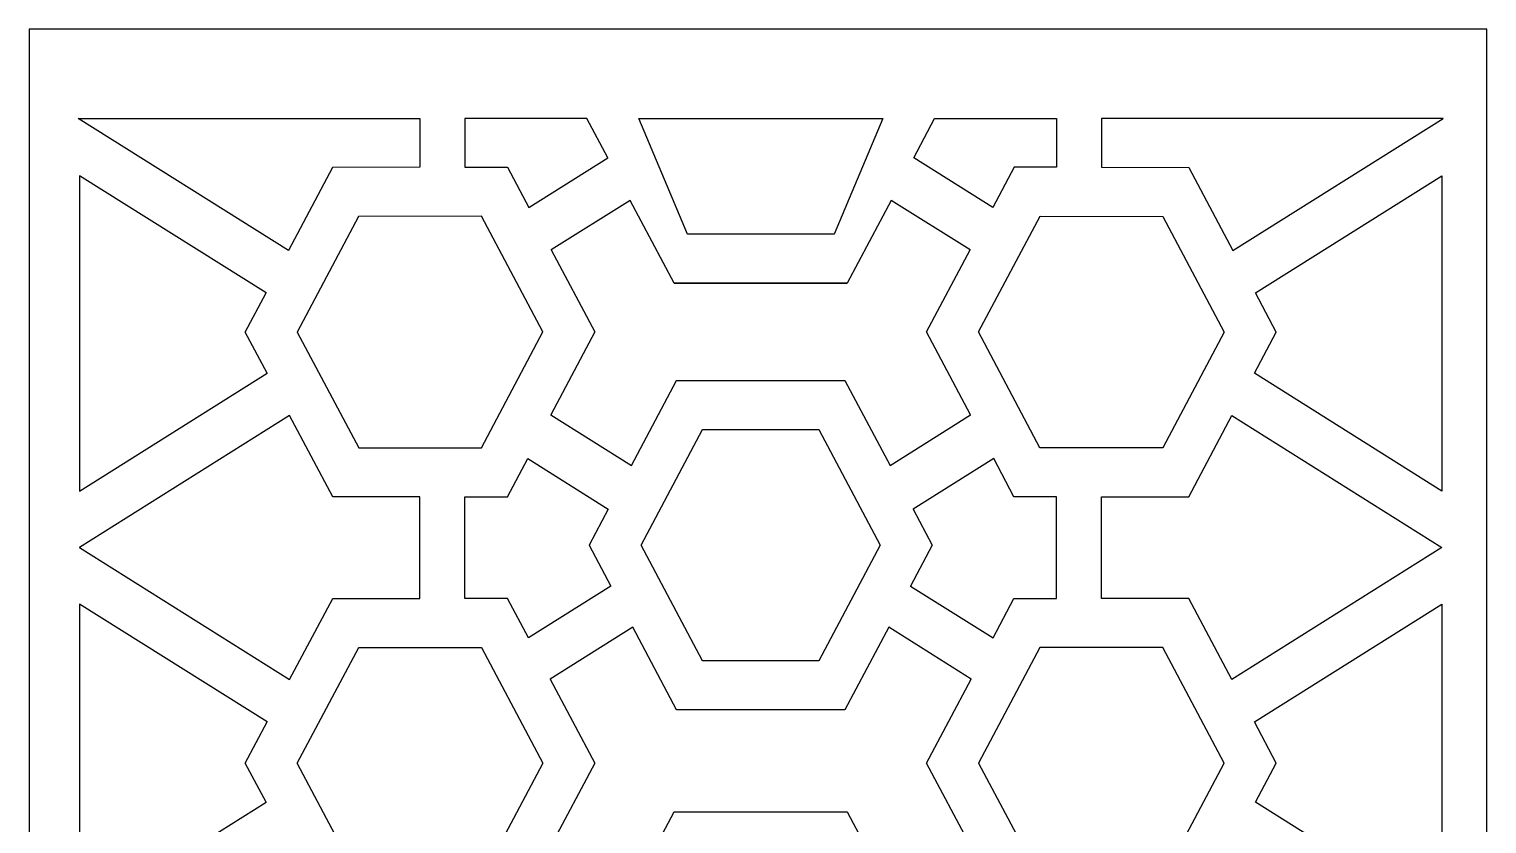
# Model space of a CAD drawing. Header units: centimetres. Extents: x -9.9 to 9.8, y -13.3 to 6.8.
# Drawn here: x -9.87 to -0.66, y 1.74 to 6.76 of the extents above; entities that cross this region are included whole.
import ezdxf

# ---------------------------------------------------------------- set-up
doc = ezdxf.new("R2010")
doc.units = ezdxf.units.CM
doc.header["$MEASUREMENT"] = 0

msp = doc.modelspace()

# ---------------------------------------------------------------- linework, layer by layer
at = {"color": 177}
for points, knots in [([(-9.86995, 6.76103), (-9.86995, 6.76103), (-0.65695, 6.76104), (-0.65695, 6.76104), (-0.65695, 6.76104), (-0.65695, 6.76104), (-0.65695, -13.31532), (-0.65695, -13.31532), (-0.65695, -13.31532), (-0.65695, -13.31532), (-9.86995, -13.31532), (-9.86995, -13.31532), (-9.86995, -13.31532), (-9.86995, -13.31532), (-9.86995, 6.76104), (-9.86995, 6.76104), (-9.86995, 6.76104), (-9.86995, 6.76104), (-9.86995, 6.76103), (-9.86995, 6.76103)], [0, 0, 0, 0, 0.1666667, 0.1666667, 0.1666667, 0.1666667, 0.3333333, 0.3333333, 0.3333333, 0.3333333, 0.5, 0.5, 0.5, 0.5, 0.6666667, 0.6666667, 0.6666667, 0.6666667, 1, 1, 1, 1]), ([(-9.55913, 6.19738), (-9.55913, 6.19738), (-8.23046, 5.36326), (-8.23046, 5.36326), (-8.23046, 5.36326), (-8.23046, 5.36326), (-7.9523, 5.8881), (-7.9523, 5.8881), (-7.9523, 5.8881), (-7.9523, 5.8881), (-7.4011, 5.88847), (-7.4011, 5.88847), (-7.4011, 5.88847), (-7.4011, 5.88847), (-7.4011, 6.19738), (-7.4011, 6.19738), (-7.4011, 6.19738), (-7.4011, 6.19738), (-9.55913, 6.19738), (-9.55913, 6.19738)], [0, 0, 0, 0, 0.1666667, 0.1666667, 0.1666667, 0.1666667, 0.3333333, 0.3333333, 0.3333333, 0.3333333, 0.5, 0.5, 0.5, 0.5, 0.6666667, 0.6666667, 0.6666667, 0.6666667, 1, 1, 1, 1]), ([(-7.11648, 6.19738), (-7.11648, 6.19738), (-6.34511, 6.19738), (-6.34511, 6.19738), (-6.34511, 6.19738), (-6.34511, 6.19738), (-6.21333, 5.94758), (-6.21333, 5.94758), (-6.21333, 5.94758), (-6.21333, 5.94758), (-6.71233, 5.63433), (-6.71233, 5.63433), (-6.71233, 5.63433), (-6.71233, 5.63433), (-6.84756, 5.88873), (-6.84756, 5.88873), (-6.84756, 5.88873), (-6.84756, 5.88873), (-7.11648, 5.88857), (-7.11648, 5.88857), (-7.11648, 5.88857), (-7.11648, 5.88857), (-7.11648, 6.19738), (-7.11648, 6.19738)], [0, 0, 0, 0, 0.1428571, 0.1428571, 0.1428571, 0.1428571, 0.2857143, 0.2857143, 0.2857143, 0.2857143, 0.4285714, 0.4285714, 0.4285714, 0.4285714, 0.5714286, 0.5714286, 0.5714286, 0.5714286, 0.7142857, 0.7142857, 0.7142857, 0.7142857, 1, 1, 1, 1]), ([(-5.70991, 5.46593), (-5.70991, 5.46593), (-5.24612, 5.46613), (-5.24612, 5.46613), (-5.24612, 5.46613), (-5.24612, 5.46613), (-4.78255, 5.46593), (-4.78255, 5.46593), (-4.78255, 5.46593), (-4.78255, 5.46593), (-4.47504, 6.19738), (-4.47504, 6.19738), (-4.47504, 6.19738), (-4.47504, 6.19738), (-5.24621, 6.19738), (-5.24621, 6.19738), (-5.24621, 6.19738), (-5.24621, 6.19738), (-6.01754, 6.19738), (-6.01754, 6.19738), (-6.01754, 6.19738), (-6.01754, 6.19738), (-5.70991, 5.46593), (-5.70991, 5.46593)], [0, 0, 0, 0, 0.1428571, 0.1428571, 0.1428571, 0.1428571, 0.2857143, 0.2857143, 0.2857143, 0.2857143, 0.4285714, 0.4285714, 0.4285714, 0.4285714, 0.5714286, 0.5714286, 0.5714286, 0.5714286, 0.7142857, 0.7142857, 0.7142857, 0.7142857, 1, 1, 1, 1]), ([(-3.37598, 6.19738), (-3.37598, 6.19738), (-4.14746, 6.19738), (-4.14746, 6.19738), (-4.14746, 6.19738), (-4.14746, 6.19738), (-4.27911, 5.94758), (-4.27911, 5.94758), (-4.27911, 5.94758), (-4.27911, 5.94758), (-3.78016, 5.63433), (-3.78016, 5.63433), (-3.78016, 5.63433), (-3.78016, 5.63433), (-3.64492, 5.88873), (-3.64492, 5.88873), (-3.64492, 5.88873), (-3.64492, 5.88873), (-3.37598, 5.88857), (-3.37598, 5.88857), (-3.37598, 5.88857), (-3.37598, 5.88857), (-3.37598, 6.19738), (-3.37598, 6.19738)], [0, 0, 0, 0, 0.1428571, 0.1428571, 0.1428571, 0.1428571, 0.2857143, 0.2857143, 0.2857143, 0.2857143, 0.4285714, 0.4285714, 0.4285714, 0.4285714, 0.5714286, 0.5714286, 0.5714286, 0.5714286, 0.7142857, 0.7142857, 0.7142857, 0.7142857, 1, 1, 1, 1]), ([(-0.93331, 6.19738), (-0.93331, 6.19738), (-2.26202, 5.36326), (-2.26202, 5.36326), (-2.26202, 5.36326), (-2.26202, 5.36326), (-2.54029, 5.8881), (-2.54029, 5.8881), (-2.54029, 5.8881), (-2.54029, 5.8881), (-3.09143, 5.88847), (-3.09143, 5.88847), (-3.09143, 5.88847), (-3.09143, 5.88847), (-3.09143, 6.19738), (-3.09143, 6.19738), (-3.09143, 6.19738), (-3.09143, 6.19738), (-0.93334, 6.19738), (-0.93334, 6.19738), (-0.93334, 6.19738), (-0.93334, 6.19738), (-0.93331, 6.19738), (-0.93331, 6.19738)], [0, 0, 0, 0, 0.1428571, 0.1428571, 0.1428571, 0.1428571, 0.2857143, 0.2857143, 0.2857143, 0.2857143, 0.4285714, 0.4285714, 0.4285714, 0.4285714, 0.5714286, 0.5714286, 0.5714286, 0.5714286, 0.7142857, 0.7142857, 0.7142857, 0.7142857, 1, 1, 1, 1]), ([(-9.55108, 3.8441), (-9.55108, 3.8441), (-9.55108, 5.83506), (-9.55108, 5.83506), (-9.55108, 5.83506), (-9.55108, 5.83506), (-8.37269, 5.09524), (-8.37269, 5.09524), (-8.37269, 5.09524), (-8.37269, 5.09524), (-8.50402, 4.84748), (-8.50402, 4.84748), (-8.50402, 4.84748), (-8.50402, 4.84748), (-8.36604, 4.58801), (-8.36604, 4.58801), (-8.36604, 4.58801), (-8.36604, 4.58801), (-9.55108, 3.8441), (-9.55108, 3.8441)], [0, 0, 0, 0, 0.1666667, 0.1666667, 0.1666667, 0.1666667, 0.3333333, 0.3333333, 0.3333333, 0.3333333, 0.5, 0.5, 0.5, 0.5, 0.6666667, 0.6666667, 0.6666667, 0.6666667, 1, 1, 1, 1]), ([(-0.94144, 3.8441), (-0.94144, 3.8441), (-0.94144, 5.83506), (-0.94144, 5.83506), (-0.94144, 5.83506), (-0.94144, 5.83506), (-2.11984, 5.09524), (-2.11984, 5.09524), (-2.11984, 5.09524), (-2.11984, 5.09524), (-1.98853, 4.84748), (-1.98853, 4.84748), (-1.98853, 4.84748), (-1.98853, 4.84748), (-2.12642, 4.58801), (-2.12642, 4.58801), (-2.12642, 4.58801), (-2.12642, 4.58801), (-0.94144, 3.8441), (-0.94144, 3.8441)], [0, 0, 0, 0, 0.1666667, 0.1666667, 0.1666667, 0.1666667, 0.3333333, 0.3333333, 0.3333333, 0.3333333, 0.5, 0.5, 0.5, 0.5, 0.6666667, 0.6666667, 0.6666667, 0.6666667, 1, 1, 1, 1]), ([(-5.24621, 4.54201), (-5.24621, 4.54201), (-5.77878, 4.54173), (-5.77878, 4.54173), (-5.77878, 4.54173), (-5.77878, 4.54173), (-6.06343, 4.00487), (-6.06343, 4.00487), (-6.06343, 4.00487), (-6.06343, 4.00487), (-6.57271, 4.32455), (-6.57271, 4.32455), (-6.57271, 4.32455), (-6.57271, 4.32455), (-6.29477, 4.84889), (-6.29477, 4.84889), (-6.29477, 4.84889), (-6.29477, 4.84889), (-6.56996, 5.36637), (-6.56996, 5.36637), (-6.56996, 5.36637), (-6.56996, 5.36637), (-6.07098, 5.67961), (-6.07098, 5.67961), (-6.07098, 5.67961), (-6.07098, 5.67961), (-5.79274, 5.15642), (-5.79274, 5.15642), (-5.79274, 5.15642), (-5.79274, 5.15642), (-5.24621, 5.15684), (-5.24621, 5.15684), (-5.24621, 5.15684), (-5.24621, 5.15684), (-4.69975, 5.15642), (-4.69975, 5.15642), (-4.69975, 5.15642), (-4.69975, 5.15642), (-4.42154, 5.67961), (-4.42154, 5.67961), (-4.42154, 5.67961), (-4.42154, 5.67961), (-3.9226, 5.36637), (-3.9226, 5.36637), (-3.9226, 5.36637), (-3.9226, 5.36637), (-4.19775, 4.84889), (-4.19775, 4.84889), (-4.19775, 4.84889), (-4.19775, 4.84889), (-3.91978, 4.32455), (-3.91978, 4.32455), (-3.91978, 4.32455), (-3.91978, 4.32455), (-4.42904, 4.00487), (-4.42904, 4.00487), (-4.42904, 4.00487), (-4.42904, 4.00487), (-4.71368, 4.54173), (-4.71368, 4.54173), (-4.71368, 4.54173), (-4.71368, 4.54173), (-5.24621, 4.54201), (-5.24621, 4.54201)], [0, 0, 0, 0, 0.0588235, 0.0588235, 0.0588235, 0.0588235, 0.1176471, 0.1176471, 0.1176471, 0.1176471, 0.1764706, 0.1764706, 0.1764706, 0.1764706, 0.2352941, 0.2352941, 0.2352941, 0.2352941, 0.2941176, 0.2941176, 0.2941176, 0.2941176, 0.3529412, 0.3529412, 0.3529412, 0.3529412, 0.4117647, 0.4117647, 0.4117647, 0.4117647, 0.4705882, 0.4705882, 0.4705882, 0.4705882, 0.5294118, 0.5294118, 0.5294118, 0.5294118, 0.5882353, 0.5882353, 0.5882353, 0.5882353, 0.6470588, 0.6470588, 0.6470588, 0.6470588, 0.7058824, 0.7058824, 0.7058824, 0.7058824, 0.7647059, 0.7647059, 0.7647059, 0.7647059, 0.8235294, 0.8235294, 0.8235294, 0.8235294, 0.8823529, 0.8823529, 0.8823529, 0.8823529, 1, 1, 1, 1]), ([(-7.01174, 5.57929), (-7.01174, 5.57929), (-6.62328, 4.84859), (-6.62328, 4.84859), (-6.62328, 4.84859), (-6.62328, 4.84859), (-7.01088, 4.11759), (-7.01088, 4.11759), (-7.01088, 4.11759), (-7.01088, 4.11759), (-7.78702, 4.1171), (-7.78702, 4.1171), (-7.78702, 4.1171), (-7.78702, 4.1171), (-8.17544, 4.84762), (-8.17544, 4.84762), (-8.17544, 4.84762), (-8.17544, 4.84762), (-7.78779, 5.57882), (-7.78779, 5.57882), (-7.78779, 5.57882), (-7.78779, 5.57882), (-7.01174, 5.57929), (-7.01174, 5.57929)], [0, 0, 0, 0, 0.1428571, 0.1428571, 0.1428571, 0.1428571, 0.2857143, 0.2857143, 0.2857143, 0.2857143, 0.4285714, 0.4285714, 0.4285714, 0.4285714, 0.5714286, 0.5714286, 0.5714286, 0.5714286, 0.7142857, 0.7142857, 0.7142857, 0.7142857, 1, 1, 1, 1]), ([(-3.48074, 5.57929), (-3.48074, 5.57929), (-3.86919, 4.84859), (-3.86919, 4.84859), (-3.86919, 4.84859), (-3.86919, 4.84859), (-3.48158, 4.11759), (-3.48158, 4.11759), (-3.48158, 4.11759), (-3.48158, 4.11759), (-2.70551, 4.1171), (-2.70551, 4.1171), (-2.70551, 4.1171), (-2.70551, 4.1171), (-2.31705, 4.84762), (-2.31705, 4.84762), (-2.31705, 4.84762), (-2.31705, 4.84762), (-2.70466, 5.57882), (-2.70466, 5.57882), (-2.70466, 5.57882), (-2.70466, 5.57882), (-3.48074, 5.57929), (-3.48074, 5.57929)], [0, 0, 0, 0, 0.1428571, 0.1428571, 0.1428571, 0.1428571, 0.2857143, 0.2857143, 0.2857143, 0.2857143, 0.4285714, 0.4285714, 0.4285714, 0.4285714, 0.5714286, 0.5714286, 0.5714286, 0.5714286, 0.7142857, 0.7142857, 0.7142857, 0.7142857, 1, 1, 1, 1]), ([(-5.24621, 5.15684), (-5.24621, 5.15684), (-5.79274, 5.15642), (-5.79274, 5.15642), (-5.79274, 5.15642), (-5.79274, 5.15642), (-5.24621, 5.15684), (-5.24621, 5.15684)], [0, 0, 0, 0, 0.3333333, 0.3333333, 0.3333333, 0.3333333, 1, 1, 1, 1]), ([(-5.24621, 5.15684), (-5.24621, 5.15684), (-4.69975, 5.15642), (-4.69975, 5.15642), (-4.69975, 5.15642), (-4.69975, 5.15642), (-5.24621, 5.15684), (-5.24621, 5.15684)], [0, 0, 0, 0, 0.3333333, 0.3333333, 0.3333333, 0.3333333, 1, 1, 1, 1]), ([(-7.4011, 3.80792), (-7.4011, 3.80792), (-7.4011, 3.16572), (-7.4011, 3.16572), (-7.4011, 3.16572), (-7.4011, 3.16572), (-7.95113, 3.16608), (-7.95113, 3.16608), (-7.95113, 3.16608), (-7.95113, 3.16608), (-8.22368, 2.65339), (-8.22368, 2.65339), (-8.22368, 2.65339), (-8.22368, 2.65339), (-9.55108, 3.48672), (-9.55108, 3.48672), (-9.55108, 3.48672), (-9.55108, 3.48672), (-8.22368, 4.32004), (-8.22368, 4.32004), (-8.22368, 4.32004), (-8.22368, 4.32004), (-7.95113, 3.80751), (-7.95113, 3.80751), (-7.95113, 3.80751), (-7.95113, 3.80751), (-7.4011, 3.80792), (-7.4011, 3.80792)], [0, 0, 0, 0, 0.125, 0.125, 0.125, 0.125, 0.25, 0.25, 0.25, 0.25, 0.375, 0.375, 0.375, 0.375, 0.5, 0.5, 0.5, 0.5, 0.625, 0.625, 0.625, 0.625, 0.75, 0.75, 0.75, 0.75, 1, 1, 1, 1]), ([(-3.09143, 3.80792), (-3.09143, 3.80792), (-3.09143, 3.16572), (-3.09143, 3.16572), (-3.09143, 3.16572), (-3.09143, 3.16572), (-2.54131, 3.16608), (-2.54131, 3.16608), (-2.54131, 3.16608), (-2.54131, 3.16608), (-2.26879, 2.65339), (-2.26879, 2.65339), (-2.26879, 2.65339), (-2.26879, 2.65339), (-0.94144, 3.48672), (-0.94144, 3.48672), (-0.94144, 3.48672), (-0.94144, 3.48672), (-2.26879, 4.32004), (-2.26879, 4.32004), (-2.26879, 4.32004), (-2.26879, 4.32004), (-2.54131, 3.80751), (-2.54131, 3.80751), (-2.54131, 3.80751), (-2.54131, 3.80751), (-3.09143, 3.80792), (-3.09143, 3.80792)], [0, 0, 0, 0, 0.125, 0.125, 0.125, 0.125, 0.25, 0.25, 0.25, 0.25, 0.375, 0.375, 0.375, 0.375, 0.5, 0.5, 0.5, 0.5, 0.625, 0.625, 0.625, 0.625, 0.75, 0.75, 0.75, 0.75, 1, 1, 1, 1]), ([(-5.24613, 4.23266), (-5.24613, 4.23266), (-5.61439, 4.2324), (-5.61439, 4.2324), (-5.61439, 4.2324), (-5.61439, 4.2324), (-6.00206, 3.50138), (-6.00206, 3.50138), (-6.00206, 3.50138), (-6.00206, 3.50138), (-5.61362, 2.77064), (-5.61362, 2.77064), (-5.61362, 2.77064), (-5.61362, 2.77064), (-5.24621, 2.77098), (-5.24621, 2.77098), (-5.24621, 2.77098), (-5.24621, 2.77098), (-4.8789, 2.77064), (-4.8789, 2.77064), (-4.8789, 2.77064), (-4.8789, 2.77064), (-4.4905, 3.50138), (-4.4905, 3.50138), (-4.4905, 3.50138), (-4.4905, 3.50138), (-4.87822, 4.2324), (-4.87822, 4.2324), (-4.87822, 4.2324), (-4.87822, 4.2324), (-5.24641, 4.23266), (-5.24641, 4.23266), (-5.24641, 4.23266), (-5.24641, 4.23266), (-5.24613, 4.23266), (-5.24613, 4.23266)], [0, 0, 0, 0, 0.1, 0.1, 0.1, 0.1, 0.2, 0.2, 0.2, 0.2, 0.3, 0.3, 0.3, 0.3, 0.4, 0.4, 0.4, 0.4, 0.5, 0.5, 0.5, 0.5, 0.6, 0.6, 0.6, 0.6, 0.7, 0.7, 0.7, 0.7, 0.8, 0.8, 0.8, 0.8, 1, 1, 1, 1]), ([(-6.19392, 3.24406), (-6.19392, 3.24406), (-6.33058, 3.50106), (-6.33058, 3.50106), (-6.33058, 3.50106), (-6.33058, 3.50106), (-6.20964, 3.7292), (-6.20964, 3.7292), (-6.20964, 3.7292), (-6.20964, 3.7292), (-6.71891, 4.04892), (-6.71891, 4.04892), (-6.71891, 4.04892), (-6.71891, 4.04892), (-6.84654, 3.80829), (-6.84654, 3.80829), (-6.84654, 3.80829), (-6.84654, 3.80829), (-7.11648, 3.80802), (-7.11648, 3.80802), (-7.11648, 3.80802), (-7.11648, 3.80802), (-7.11648, 3.16547), (-7.11648, 3.16547), (-7.11648, 3.16547), (-7.11648, 3.16547), (-6.84654, 3.16529), (-6.84654, 3.16529), (-6.84654, 3.16529), (-6.84654, 3.16529), (-6.71484, 2.91695), (-6.71484, 2.91695), (-6.71484, 2.91695), (-6.71484, 2.91695), (-6.19392, 3.24406), (-6.19392, 3.24406)], [0, 0, 0, 0, 0.1, 0.1, 0.1, 0.1, 0.2, 0.2, 0.2, 0.2, 0.3, 0.3, 0.3, 0.3, 0.4, 0.4, 0.4, 0.4, 0.5, 0.5, 0.5, 0.5, 0.6, 0.6, 0.6, 0.6, 0.7, 0.7, 0.7, 0.7, 0.8, 0.8, 0.8, 0.8, 1, 1, 1, 1]), ([(-4.29868, 3.24406), (-4.29868, 3.24406), (-4.16192, 3.50106), (-4.16192, 3.50106), (-4.16192, 3.50106), (-4.16192, 3.50106), (-4.28297, 3.7292), (-4.28297, 3.7292), (-4.28297, 3.7292), (-4.28297, 3.7292), (-3.77371, 4.04892), (-3.77371, 4.04892), (-3.77371, 4.04892), (-3.77371, 4.04892), (-3.64601, 3.80829), (-3.64601, 3.80829), (-3.64601, 3.80829), (-3.64601, 3.80829), (-3.37598, 3.80802), (-3.37598, 3.80802), (-3.37598, 3.80802), (-3.37598, 3.80802), (-3.37598, 3.16547), (-3.37598, 3.16547), (-3.37598, 3.16547), (-3.37598, 3.16547), (-3.64601, 3.16529), (-3.64601, 3.16529), (-3.64601, 3.16529), (-3.64601, 3.16529), (-3.77775, 2.91695), (-3.77775, 2.91695), (-3.77775, 2.91695), (-3.77775, 2.91695), (-4.29868, 3.24406), (-4.29868, 3.24406)], [0, 0, 0, 0, 0.1, 0.1, 0.1, 0.1, 0.2, 0.2, 0.2, 0.2, 0.3, 0.3, 0.3, 0.3, 0.4, 0.4, 0.4, 0.4, 0.5, 0.5, 0.5, 0.5, 0.6, 0.6, 0.6, 0.6, 0.7, 0.7, 0.7, 0.7, 0.8, 0.8, 0.8, 0.8, 1, 1, 1, 1]), ([(-9.55108, 3.12949), (-9.55108, 3.12949), (-8.36604, 2.38564), (-8.36604, 2.38564), (-8.36604, 2.38564), (-8.36604, 2.38564), (-8.50402, 2.1261), (-8.50402, 2.1261), (-8.50402, 2.1261), (-8.50402, 2.1261), (-8.37269, 1.87823), (-8.37269, 1.87823), (-8.37269, 1.87823), (-8.37269, 1.87823), (-9.55108, 1.13844), (-9.55108, 1.13844), (-9.55108, 1.13844), (-9.55108, 1.13844), (-9.55108, 3.12949), (-9.55108, 3.12949)], [0, 0, 0, 0, 0.1666667, 0.1666667, 0.1666667, 0.1666667, 0.3333333, 0.3333333, 0.3333333, 0.3333333, 0.5, 0.5, 0.5, 0.5, 0.6666667, 0.6666667, 0.6666667, 0.6666667, 1, 1, 1, 1]), ([(-0.94144, 3.12949), (-0.94144, 3.12949), (-2.12642, 2.38564), (-2.12642, 2.38564), (-2.12642, 2.38564), (-2.12642, 2.38564), (-1.98853, 2.1261), (-1.98853, 2.1261), (-1.98853, 2.1261), (-1.98853, 2.1261), (-2.11984, 1.87823), (-2.11984, 1.87823), (-2.11984, 1.87823), (-2.11984, 1.87823), (-0.94144, 1.13844), (-0.94144, 1.13844), (-0.94144, 1.13844), (-0.94144, 1.13844), (-0.94144, 3.12949), (-0.94144, 3.12949)], [0, 0, 0, 0, 0.1666667, 0.1666667, 0.1666667, 0.1666667, 0.3333333, 0.3333333, 0.3333333, 0.3333333, 0.5, 0.5, 0.5, 0.5, 0.6666667, 0.6666667, 0.6666667, 0.6666667, 1, 1, 1, 1]), ([(-5.24621, 1.81679), (-5.24621, 1.81679), (-5.79274, 1.81708), (-5.79274, 1.81708), (-5.79274, 1.81708), (-5.79274, 1.81708), (-6.071, 1.29386), (-6.071, 1.29386), (-6.071, 1.29386), (-6.071, 1.29386), (-6.56996, 1.60709), (-6.56996, 1.60709), (-6.56996, 1.60709), (-6.56996, 1.60709), (-6.29477, 2.12473), (-6.29477, 2.12473), (-6.29477, 2.12473), (-6.29477, 2.12473), (-6.57673, 2.65651), (-6.57673, 2.65651), (-6.57673, 2.65651), (-6.57673, 2.65651), (-6.05547, 2.98376), (-6.05547, 2.98376), (-6.05547, 2.98376), (-6.05547, 2.98376), (-5.77767, 2.46125), (-5.77767, 2.46125), (-5.77767, 2.46125), (-5.77767, 2.46125), (-5.24621, 2.46152), (-5.24621, 2.46152), (-5.24621, 2.46152), (-5.24621, 2.46152), (-4.71487, 2.46125), (-4.71487, 2.46125), (-4.71487, 2.46125), (-4.71487, 2.46125), (-4.43702, 2.98376), (-4.43702, 2.98376), (-4.43702, 2.98376), (-4.43702, 2.98376), (-3.91575, 2.65651), (-3.91575, 2.65651), (-3.91575, 2.65651), (-3.91575, 2.65651), (-4.19775, 2.12473), (-4.19775, 2.12473), (-4.19775, 2.12473), (-4.19775, 2.12473), (-3.9226, 1.60709), (-3.9226, 1.60709), (-3.9226, 1.60709), (-3.9226, 1.60709), (-4.42154, 1.29386), (-4.42154, 1.29386), (-4.42154, 1.29386), (-4.42154, 1.29386), (-4.69975, 1.81708), (-4.69975, 1.81708), (-4.69975, 1.81708), (-4.69975, 1.81708), (-5.24621, 1.81679), (-5.24621, 1.81679)], [0, 0, 0, 0, 0.0588235, 0.0588235, 0.0588235, 0.0588235, 0.1176471, 0.1176471, 0.1176471, 0.1176471, 0.1764706, 0.1764706, 0.1764706, 0.1764706, 0.2352941, 0.2352941, 0.2352941, 0.2352941, 0.2941176, 0.2941176, 0.2941176, 0.2941176, 0.3529412, 0.3529412, 0.3529412, 0.3529412, 0.4117647, 0.4117647, 0.4117647, 0.4117647, 0.4705882, 0.4705882, 0.4705882, 0.4705882, 0.5294118, 0.5294118, 0.5294118, 0.5294118, 0.5882353, 0.5882353, 0.5882353, 0.5882353, 0.6470588, 0.6470588, 0.6470588, 0.6470588, 0.7058824, 0.7058824, 0.7058824, 0.7058824, 0.7647059, 0.7647059, 0.7647059, 0.7647059, 0.8235294, 0.8235294, 0.8235294, 0.8235294, 0.8823529, 0.8823529, 0.8823529, 0.8823529, 1, 1, 1, 1]), ([(-7.01174, 1.39436), (-7.01174, 1.39436), (-6.62328, 2.12487), (-6.62328, 2.12487), (-6.62328, 2.12487), (-6.62328, 2.12487), (-7.01088, 2.85603), (-7.01088, 2.85603), (-7.01088, 2.85603), (-7.01088, 2.85603), (-7.78702, 2.85647), (-7.78702, 2.85647), (-7.78702, 2.85647), (-7.78702, 2.85647), (-8.17544, 2.12595), (-8.17544, 2.12595), (-8.17544, 2.12595), (-8.17544, 2.12595), (-7.78779, 1.39483), (-7.78779, 1.39483), (-7.78779, 1.39483), (-7.78779, 1.39483), (-7.01174, 1.39436), (-7.01174, 1.39436)], [0, 0, 0, 0, 0.1428571, 0.1428571, 0.1428571, 0.1428571, 0.2857143, 0.2857143, 0.2857143, 0.2857143, 0.4285714, 0.4285714, 0.4285714, 0.4285714, 0.5714286, 0.5714286, 0.5714286, 0.5714286, 0.7142857, 0.7142857, 0.7142857, 0.7142857, 1, 1, 1, 1]), ([(-3.48074, 1.39436), (-3.48074, 1.39436), (-3.86919, 2.12487), (-3.86919, 2.12487), (-3.86919, 2.12487), (-3.86919, 2.12487), (-3.48158, 2.85603), (-3.48158, 2.85603), (-3.48158, 2.85603), (-3.48158, 2.85603), (-2.70551, 2.85647), (-2.70551, 2.85647), (-2.70551, 2.85647), (-2.70551, 2.85647), (-2.31705, 2.12595), (-2.31705, 2.12595), (-2.31705, 2.12595), (-2.31705, 2.12595), (-2.70466, 1.39483), (-2.70466, 1.39483), (-2.70466, 1.39483), (-2.70466, 1.39483), (-3.48074, 1.39436), (-3.48074, 1.39436)], [0, 0, 0, 0, 0.1428571, 0.1428571, 0.1428571, 0.1428571, 0.2857143, 0.2857143, 0.2857143, 0.2857143, 0.4285714, 0.4285714, 0.4285714, 0.4285714, 0.5714286, 0.5714286, 0.5714286, 0.5714286, 0.7142857, 0.7142857, 0.7142857, 0.7142857, 1, 1, 1, 1])]:
    msp.add_open_spline(points, degree=3, knots=knots, dxfattribs=at)
at = {"lineweight": 9}
for points, knots in [([(-9.86995, 6.76103), (-9.86995, 6.76103), (-0.65695, 6.76104), (-0.65695, 6.76104), (-0.65695, 6.76104), (-0.65695, 6.76104), (-0.65695, -13.31532), (-0.65695, -13.31532), (-0.65695, -13.31532), (-0.65695, -13.31532), (-9.86995, -13.31532), (-9.86995, -13.31532), (-9.86995, -13.31532), (-9.86995, -13.31532), (-9.86995, 6.76104), (-9.86995, 6.76104)], [0, 0, 0, 0, 0.2, 0.2, 0.2, 0.2, 0.4, 0.4, 0.4, 0.4, 0.6, 0.6, 0.6, 0.6, 1, 1, 1, 1]), ([(-9.55913, 6.19738), (-9.55913, 6.19738), (-8.23046, 5.36326), (-8.23046, 5.36326), (-8.23046, 5.36326), (-8.23046, 5.36326), (-7.9523, 5.8881), (-7.9523, 5.8881), (-7.9523, 5.8881), (-7.9523, 5.8881), (-7.4011, 5.88847), (-7.4011, 5.88847), (-7.4011, 5.88847), (-7.4011, 5.88847), (-7.4011, 6.19738), (-7.4011, 6.19738), (-7.4011, 6.19738), (-7.4011, 6.19738), (-9.55913, 6.19738), (-9.55913, 6.19738)], [0, 0, 0, 0, 0.1666667, 0.1666667, 0.1666667, 0.1666667, 0.3333333, 0.3333333, 0.3333333, 0.3333333, 0.5, 0.5, 0.5, 0.5, 0.6666667, 0.6666667, 0.6666667, 0.6666667, 1, 1, 1, 1]), ([(-7.11648, 6.19738), (-7.11648, 6.19738), (-6.34511, 6.19738), (-6.34511, 6.19738), (-6.34511, 6.19738), (-6.34511, 6.19738), (-6.21333, 5.94758), (-6.21333, 5.94758), (-6.21333, 5.94758), (-6.21333, 5.94758), (-6.71233, 5.63433), (-6.71233, 5.63433), (-6.71233, 5.63433), (-6.71233, 5.63433), (-6.84756, 5.88873), (-6.84756, 5.88873), (-6.84756, 5.88873), (-6.84756, 5.88873), (-7.11648, 5.88857), (-7.11648, 5.88857), (-7.11648, 5.88857), (-7.11648, 5.88857), (-7.11648, 6.19738), (-7.11648, 6.19738)], [0, 0, 0, 0, 0.1428571, 0.1428571, 0.1428571, 0.1428571, 0.2857143, 0.2857143, 0.2857143, 0.2857143, 0.4285714, 0.4285714, 0.4285714, 0.4285714, 0.5714286, 0.5714286, 0.5714286, 0.5714286, 0.7142857, 0.7142857, 0.7142857, 0.7142857, 1, 1, 1, 1]), ([(-5.70991, 5.46593), (-5.70991, 5.46593), (-5.24612, 5.46613), (-5.24612, 5.46613), (-5.24612, 5.46613), (-5.24612, 5.46613), (-4.78255, 5.46593), (-4.78255, 5.46593), (-4.78255, 5.46593), (-4.78255, 5.46593), (-4.47504, 6.19738), (-4.47504, 6.19738), (-4.47504, 6.19738), (-4.47504, 6.19738), (-5.24621, 6.19738), (-5.24621, 6.19738), (-5.24621, 6.19738), (-5.24621, 6.19738), (-6.01754, 6.19738), (-6.01754, 6.19738), (-6.01754, 6.19738), (-6.01754, 6.19738), (-5.70991, 5.46593), (-5.70991, 5.46593)], [0, 0, 0, 0, 0.1428571, 0.1428571, 0.1428571, 0.1428571, 0.2857143, 0.2857143, 0.2857143, 0.2857143, 0.4285714, 0.4285714, 0.4285714, 0.4285714, 0.5714286, 0.5714286, 0.5714286, 0.5714286, 0.7142857, 0.7142857, 0.7142857, 0.7142857, 1, 1, 1, 1]), ([(-3.37598, 6.19738), (-3.37598, 6.19738), (-4.14746, 6.19738), (-4.14746, 6.19738), (-4.14746, 6.19738), (-4.14746, 6.19738), (-4.27911, 5.94758), (-4.27911, 5.94758), (-4.27911, 5.94758), (-4.27911, 5.94758), (-3.78016, 5.63433), (-3.78016, 5.63433), (-3.78016, 5.63433), (-3.78016, 5.63433), (-3.64492, 5.88873), (-3.64492, 5.88873), (-3.64492, 5.88873), (-3.64492, 5.88873), (-3.37598, 5.88857), (-3.37598, 5.88857), (-3.37598, 5.88857), (-3.37598, 5.88857), (-3.37598, 6.19738), (-3.37598, 6.19738)], [0, 0, 0, 0, 0.1428571, 0.1428571, 0.1428571, 0.1428571, 0.2857143, 0.2857143, 0.2857143, 0.2857143, 0.4285714, 0.4285714, 0.4285714, 0.4285714, 0.5714286, 0.5714286, 0.5714286, 0.5714286, 0.7142857, 0.7142857, 0.7142857, 0.7142857, 1, 1, 1, 1]), ([(-0.93331, 6.19738), (-0.93331, 6.19738), (-2.26202, 5.36326), (-2.26202, 5.36326), (-2.26202, 5.36326), (-2.26202, 5.36326), (-2.54029, 5.8881), (-2.54029, 5.8881), (-2.54029, 5.8881), (-2.54029, 5.8881), (-3.09143, 5.88847), (-3.09143, 5.88847), (-3.09143, 5.88847), (-3.09143, 5.88847), (-3.09143, 6.19738), (-3.09143, 6.19738), (-3.09143, 6.19738), (-3.09143, 6.19738), (-0.93334, 6.19738), (-0.93334, 6.19738)], [0, 0, 0, 0, 0.1666667, 0.1666667, 0.1666667, 0.1666667, 0.3333333, 0.3333333, 0.3333333, 0.3333333, 0.5, 0.5, 0.5, 0.5, 0.6666667, 0.6666667, 0.6666667, 0.6666667, 1, 1, 1, 1]), ([(-9.55108, 3.8441), (-9.55108, 3.8441), (-9.55108, 5.83506), (-9.55108, 5.83506), (-9.55108, 5.83506), (-9.55108, 5.83506), (-8.37269, 5.09524), (-8.37269, 5.09524), (-8.37269, 5.09524), (-8.37269, 5.09524), (-8.50402, 4.84748), (-8.50402, 4.84748), (-8.50402, 4.84748), (-8.50402, 4.84748), (-8.36604, 4.58801), (-8.36604, 4.58801), (-8.36604, 4.58801), (-8.36604, 4.58801), (-9.55108, 3.8441), (-9.55108, 3.8441)], [0, 0, 0, 0, 0.1666667, 0.1666667, 0.1666667, 0.1666667, 0.3333333, 0.3333333, 0.3333333, 0.3333333, 0.5, 0.5, 0.5, 0.5, 0.6666667, 0.6666667, 0.6666667, 0.6666667, 1, 1, 1, 1]), ([(-0.94144, 3.8441), (-0.94144, 3.8441), (-0.94144, 5.83506), (-0.94144, 5.83506), (-0.94144, 5.83506), (-0.94144, 5.83506), (-2.11984, 5.09524), (-2.11984, 5.09524), (-2.11984, 5.09524), (-2.11984, 5.09524), (-1.98853, 4.84748), (-1.98853, 4.84748), (-1.98853, 4.84748), (-1.98853, 4.84748), (-2.12642, 4.58801), (-2.12642, 4.58801), (-2.12642, 4.58801), (-2.12642, 4.58801), (-0.94144, 3.8441), (-0.94144, 3.8441)], [0, 0, 0, 0, 0.1666667, 0.1666667, 0.1666667, 0.1666667, 0.3333333, 0.3333333, 0.3333333, 0.3333333, 0.5, 0.5, 0.5, 0.5, 0.6666667, 0.6666667, 0.6666667, 0.6666667, 1, 1, 1, 1]), ([(-5.24621, 4.54201), (-5.24621, 4.54201), (-5.77878, 4.54173), (-5.77878, 4.54173), (-5.77878, 4.54173), (-5.77878, 4.54173), (-6.06343, 4.00487), (-6.06343, 4.00487), (-6.06343, 4.00487), (-6.06343, 4.00487), (-6.57271, 4.32455), (-6.57271, 4.32455), (-6.57271, 4.32455), (-6.57271, 4.32455), (-6.29477, 4.84889), (-6.29477, 4.84889), (-6.29477, 4.84889), (-6.29477, 4.84889), (-6.56996, 5.36637), (-6.56996, 5.36637), (-6.56996, 5.36637), (-6.56996, 5.36637), (-6.07098, 5.67961), (-6.07098, 5.67961), (-6.07098, 5.67961), (-6.07098, 5.67961), (-5.79274, 5.15642), (-5.79274, 5.15642), (-5.79274, 5.15642), (-5.79274, 5.15642), (-5.24621, 5.15684), (-5.24621, 5.15684), (-5.24621, 5.15684), (-5.24621, 5.15684), (-4.69975, 5.15642), (-4.69975, 5.15642), (-4.69975, 5.15642), (-4.69975, 5.15642), (-4.42154, 5.67961), (-4.42154, 5.67961), (-4.42154, 5.67961), (-4.42154, 5.67961), (-3.9226, 5.36637), (-3.9226, 5.36637), (-3.9226, 5.36637), (-3.9226, 5.36637), (-4.19775, 4.84889), (-4.19775, 4.84889), (-4.19775, 4.84889), (-4.19775, 4.84889), (-3.91978, 4.32455), (-3.91978, 4.32455), (-3.91978, 4.32455), (-3.91978, 4.32455), (-4.42904, 4.00487), (-4.42904, 4.00487), (-4.42904, 4.00487), (-4.42904, 4.00487), (-4.71368, 4.54173), (-4.71368, 4.54173), (-4.71368, 4.54173), (-4.71368, 4.54173), (-5.24621, 4.54201), (-5.24621, 4.54201)], [0, 0, 0, 0, 0.0588235, 0.0588235, 0.0588235, 0.0588235, 0.1176471, 0.1176471, 0.1176471, 0.1176471, 0.1764706, 0.1764706, 0.1764706, 0.1764706, 0.2352941, 0.2352941, 0.2352941, 0.2352941, 0.2941176, 0.2941176, 0.2941176, 0.2941176, 0.3529412, 0.3529412, 0.3529412, 0.3529412, 0.4117647, 0.4117647, 0.4117647, 0.4117647, 0.4705882, 0.4705882, 0.4705882, 0.4705882, 0.5294118, 0.5294118, 0.5294118, 0.5294118, 0.5882353, 0.5882353, 0.5882353, 0.5882353, 0.6470588, 0.6470588, 0.6470588, 0.6470588, 0.7058824, 0.7058824, 0.7058824, 0.7058824, 0.7647059, 0.7647059, 0.7647059, 0.7647059, 0.8235294, 0.8235294, 0.8235294, 0.8235294, 0.8823529, 0.8823529, 0.8823529, 0.8823529, 1, 1, 1, 1]), ([(-7.01174, 5.57929), (-7.01174, 5.57929), (-6.62328, 4.84859), (-6.62328, 4.84859), (-6.62328, 4.84859), (-6.62328, 4.84859), (-7.01088, 4.11759), (-7.01088, 4.11759), (-7.01088, 4.11759), (-7.01088, 4.11759), (-7.78702, 4.1171), (-7.78702, 4.1171), (-7.78702, 4.1171), (-7.78702, 4.1171), (-8.17544, 4.84762), (-8.17544, 4.84762), (-8.17544, 4.84762), (-8.17544, 4.84762), (-7.78779, 5.57882), (-7.78779, 5.57882), (-7.78779, 5.57882), (-7.78779, 5.57882), (-7.01174, 5.57929), (-7.01174, 5.57929)], [0, 0, 0, 0, 0.1428571, 0.1428571, 0.1428571, 0.1428571, 0.2857143, 0.2857143, 0.2857143, 0.2857143, 0.4285714, 0.4285714, 0.4285714, 0.4285714, 0.5714286, 0.5714286, 0.5714286, 0.5714286, 0.7142857, 0.7142857, 0.7142857, 0.7142857, 1, 1, 1, 1]), ([(-3.48074, 5.57929), (-3.48074, 5.57929), (-3.86919, 4.84859), (-3.86919, 4.84859), (-3.86919, 4.84859), (-3.86919, 4.84859), (-3.48158, 4.11759), (-3.48158, 4.11759), (-3.48158, 4.11759), (-3.48158, 4.11759), (-2.70551, 4.1171), (-2.70551, 4.1171), (-2.70551, 4.1171), (-2.70551, 4.1171), (-2.31705, 4.84762), (-2.31705, 4.84762), (-2.31705, 4.84762), (-2.31705, 4.84762), (-2.70466, 5.57882), (-2.70466, 5.57882), (-2.70466, 5.57882), (-2.70466, 5.57882), (-3.48074, 5.57929), (-3.48074, 5.57929)], [0, 0, 0, 0, 0.1428571, 0.1428571, 0.1428571, 0.1428571, 0.2857143, 0.2857143, 0.2857143, 0.2857143, 0.4285714, 0.4285714, 0.4285714, 0.4285714, 0.5714286, 0.5714286, 0.5714286, 0.5714286, 0.7142857, 0.7142857, 0.7142857, 0.7142857, 1, 1, 1, 1]), ([(-7.4011, 3.80792), (-7.4011, 3.80792), (-7.4011, 3.16572), (-7.4011, 3.16572), (-7.4011, 3.16572), (-7.4011, 3.16572), (-7.95113, 3.16608), (-7.95113, 3.16608), (-7.95113, 3.16608), (-7.95113, 3.16608), (-8.22368, 2.65339), (-8.22368, 2.65339), (-8.22368, 2.65339), (-8.22368, 2.65339), (-9.55108, 3.48672), (-9.55108, 3.48672), (-9.55108, 3.48672), (-9.55108, 3.48672), (-8.22368, 4.32004), (-8.22368, 4.32004), (-8.22368, 4.32004), (-8.22368, 4.32004), (-7.95113, 3.80751), (-7.95113, 3.80751), (-7.95113, 3.80751), (-7.95113, 3.80751), (-7.4011, 3.80792), (-7.4011, 3.80792)], [0, 0, 0, 0, 0.125, 0.125, 0.125, 0.125, 0.25, 0.25, 0.25, 0.25, 0.375, 0.375, 0.375, 0.375, 0.5, 0.5, 0.5, 0.5, 0.625, 0.625, 0.625, 0.625, 0.75, 0.75, 0.75, 0.75, 1, 1, 1, 1]), ([(-3.09143, 3.80792), (-3.09143, 3.80792), (-3.09143, 3.16572), (-3.09143, 3.16572), (-3.09143, 3.16572), (-3.09143, 3.16572), (-2.54131, 3.16608), (-2.54131, 3.16608), (-2.54131, 3.16608), (-2.54131, 3.16608), (-2.26879, 2.65339), (-2.26879, 2.65339), (-2.26879, 2.65339), (-2.26879, 2.65339), (-0.94144, 3.48672), (-0.94144, 3.48672), (-0.94144, 3.48672), (-0.94144, 3.48672), (-2.26879, 4.32004), (-2.26879, 4.32004), (-2.26879, 4.32004), (-2.26879, 4.32004), (-2.54131, 3.80751), (-2.54131, 3.80751), (-2.54131, 3.80751), (-2.54131, 3.80751), (-3.09143, 3.80792), (-3.09143, 3.80792)], [0, 0, 0, 0, 0.125, 0.125, 0.125, 0.125, 0.25, 0.25, 0.25, 0.25, 0.375, 0.375, 0.375, 0.375, 0.5, 0.5, 0.5, 0.5, 0.625, 0.625, 0.625, 0.625, 0.75, 0.75, 0.75, 0.75, 1, 1, 1, 1]), ([(-5.24613, 4.23266), (-5.24613, 4.23266), (-5.61439, 4.2324), (-5.61439, 4.2324), (-5.61439, 4.2324), (-5.61439, 4.2324), (-6.00206, 3.50138), (-6.00206, 3.50138), (-6.00206, 3.50138), (-6.00206, 3.50138), (-5.61362, 2.77064), (-5.61362, 2.77064), (-5.61362, 2.77064), (-5.61362, 2.77064), (-5.24621, 2.77098), (-5.24621, 2.77098), (-5.24621, 2.77098), (-5.24621, 2.77098), (-4.8789, 2.77064), (-4.8789, 2.77064), (-4.8789, 2.77064), (-4.8789, 2.77064), (-4.4905, 3.50138), (-4.4905, 3.50138), (-4.4905, 3.50138), (-4.4905, 3.50138), (-4.87822, 4.2324), (-4.87822, 4.2324), (-4.87822, 4.2324), (-4.87822, 4.2324), (-5.24641, 4.23266), (-5.24641, 4.23266)], [0, 0, 0, 0, 0.1111111, 0.1111111, 0.1111111, 0.1111111, 0.2222222, 0.2222222, 0.2222222, 0.2222222, 0.3333333, 0.3333333, 0.3333333, 0.3333333, 0.4444444, 0.4444444, 0.4444444, 0.4444444, 0.5555556, 0.5555556, 0.5555556, 0.5555556, 0.6666667, 0.6666667, 0.6666667, 0.6666667, 0.7777778, 0.7777778, 0.7777778, 0.7777778, 1, 1, 1, 1]), ([(-6.19392, 3.24406), (-6.19392, 3.24406), (-6.33058, 3.50106), (-6.33058, 3.50106), (-6.33058, 3.50106), (-6.33058, 3.50106), (-6.20964, 3.7292), (-6.20964, 3.7292), (-6.20964, 3.7292), (-6.20964, 3.7292), (-6.71891, 4.04892), (-6.71891, 4.04892), (-6.71891, 4.04892), (-6.71891, 4.04892), (-6.84654, 3.80829), (-6.84654, 3.80829), (-6.84654, 3.80829), (-6.84654, 3.80829), (-7.11648, 3.80802), (-7.11648, 3.80802), (-7.11648, 3.80802), (-7.11648, 3.80802), (-7.11648, 3.16547), (-7.11648, 3.16547), (-7.11648, 3.16547), (-7.11648, 3.16547), (-6.84654, 3.16529), (-6.84654, 3.16529), (-6.84654, 3.16529), (-6.84654, 3.16529), (-6.71484, 2.91695), (-6.71484, 2.91695), (-6.71484, 2.91695), (-6.71484, 2.91695), (-6.19392, 3.24406), (-6.19392, 3.24406)], [0, 0, 0, 0, 0.1, 0.1, 0.1, 0.1, 0.2, 0.2, 0.2, 0.2, 0.3, 0.3, 0.3, 0.3, 0.4, 0.4, 0.4, 0.4, 0.5, 0.5, 0.5, 0.5, 0.6, 0.6, 0.6, 0.6, 0.7, 0.7, 0.7, 0.7, 0.8, 0.8, 0.8, 0.8, 1, 1, 1, 1]), ([(-4.29868, 3.24406), (-4.29868, 3.24406), (-4.16192, 3.50106), (-4.16192, 3.50106), (-4.16192, 3.50106), (-4.16192, 3.50106), (-4.28297, 3.7292), (-4.28297, 3.7292), (-4.28297, 3.7292), (-4.28297, 3.7292), (-3.77371, 4.04892), (-3.77371, 4.04892), (-3.77371, 4.04892), (-3.77371, 4.04892), (-3.64601, 3.80829), (-3.64601, 3.80829), (-3.64601, 3.80829), (-3.64601, 3.80829), (-3.37598, 3.80802), (-3.37598, 3.80802), (-3.37598, 3.80802), (-3.37598, 3.80802), (-3.37598, 3.16547), (-3.37598, 3.16547), (-3.37598, 3.16547), (-3.37598, 3.16547), (-3.64601, 3.16529), (-3.64601, 3.16529), (-3.64601, 3.16529), (-3.64601, 3.16529), (-3.77775, 2.91695), (-3.77775, 2.91695), (-3.77775, 2.91695), (-3.77775, 2.91695), (-4.29868, 3.24406), (-4.29868, 3.24406)], [0, 0, 0, 0, 0.1, 0.1, 0.1, 0.1, 0.2, 0.2, 0.2, 0.2, 0.3, 0.3, 0.3, 0.3, 0.4, 0.4, 0.4, 0.4, 0.5, 0.5, 0.5, 0.5, 0.6, 0.6, 0.6, 0.6, 0.7, 0.7, 0.7, 0.7, 0.8, 0.8, 0.8, 0.8, 1, 1, 1, 1]), ([(-9.55108, 3.12949), (-9.55108, 3.12949), (-8.36604, 2.38564), (-8.36604, 2.38564), (-8.36604, 2.38564), (-8.36604, 2.38564), (-8.50402, 2.1261), (-8.50402, 2.1261), (-8.50402, 2.1261), (-8.50402, 2.1261), (-8.37269, 1.87823), (-8.37269, 1.87823), (-8.37269, 1.87823), (-8.37269, 1.87823), (-9.55108, 1.13844), (-9.55108, 1.13844), (-9.55108, 1.13844), (-9.55108, 1.13844), (-9.55108, 3.12949), (-9.55108, 3.12949)], [0, 0, 0, 0, 0.1666667, 0.1666667, 0.1666667, 0.1666667, 0.3333333, 0.3333333, 0.3333333, 0.3333333, 0.5, 0.5, 0.5, 0.5, 0.6666667, 0.6666667, 0.6666667, 0.6666667, 1, 1, 1, 1]), ([(-0.94144, 3.12949), (-0.94144, 3.12949), (-2.12642, 2.38564), (-2.12642, 2.38564), (-2.12642, 2.38564), (-2.12642, 2.38564), (-1.98853, 2.1261), (-1.98853, 2.1261), (-1.98853, 2.1261), (-1.98853, 2.1261), (-2.11984, 1.87823), (-2.11984, 1.87823), (-2.11984, 1.87823), (-2.11984, 1.87823), (-0.94144, 1.13844), (-0.94144, 1.13844), (-0.94144, 1.13844), (-0.94144, 1.13844), (-0.94144, 3.12949), (-0.94144, 3.12949)], [0, 0, 0, 0, 0.1666667, 0.1666667, 0.1666667, 0.1666667, 0.3333333, 0.3333333, 0.3333333, 0.3333333, 0.5, 0.5, 0.5, 0.5, 0.6666667, 0.6666667, 0.6666667, 0.6666667, 1, 1, 1, 1]), ([(-5.24621, 1.81679), (-5.24621, 1.81679), (-5.79274, 1.81708), (-5.79274, 1.81708), (-5.79274, 1.81708), (-5.79274, 1.81708), (-6.071, 1.29386), (-6.071, 1.29386), (-6.071, 1.29386), (-6.071, 1.29386), (-6.56996, 1.60709), (-6.56996, 1.60709), (-6.56996, 1.60709), (-6.56996, 1.60709), (-6.29477, 2.12473), (-6.29477, 2.12473), (-6.29477, 2.12473), (-6.29477, 2.12473), (-6.57673, 2.65651), (-6.57673, 2.65651), (-6.57673, 2.65651), (-6.57673, 2.65651), (-6.05547, 2.98376), (-6.05547, 2.98376), (-6.05547, 2.98376), (-6.05547, 2.98376), (-5.77767, 2.46125), (-5.77767, 2.46125), (-5.77767, 2.46125), (-5.77767, 2.46125), (-5.24621, 2.46152), (-5.24621, 2.46152), (-5.24621, 2.46152), (-5.24621, 2.46152), (-4.71487, 2.46125), (-4.71487, 2.46125), (-4.71487, 2.46125), (-4.71487, 2.46125), (-4.43702, 2.98376), (-4.43702, 2.98376), (-4.43702, 2.98376), (-4.43702, 2.98376), (-3.91575, 2.65651), (-3.91575, 2.65651), (-3.91575, 2.65651), (-3.91575, 2.65651), (-4.19775, 2.12473), (-4.19775, 2.12473), (-4.19775, 2.12473), (-4.19775, 2.12473), (-3.9226, 1.60709), (-3.9226, 1.60709), (-3.9226, 1.60709), (-3.9226, 1.60709), (-4.42154, 1.29386), (-4.42154, 1.29386), (-4.42154, 1.29386), (-4.42154, 1.29386), (-4.69975, 1.81708), (-4.69975, 1.81708), (-4.69975, 1.81708), (-4.69975, 1.81708), (-5.24621, 1.81679), (-5.24621, 1.81679)], [0, 0, 0, 0, 0.0588235, 0.0588235, 0.0588235, 0.0588235, 0.1176471, 0.1176471, 0.1176471, 0.1176471, 0.1764706, 0.1764706, 0.1764706, 0.1764706, 0.2352941, 0.2352941, 0.2352941, 0.2352941, 0.2941176, 0.2941176, 0.2941176, 0.2941176, 0.3529412, 0.3529412, 0.3529412, 0.3529412, 0.4117647, 0.4117647, 0.4117647, 0.4117647, 0.4705882, 0.4705882, 0.4705882, 0.4705882, 0.5294118, 0.5294118, 0.5294118, 0.5294118, 0.5882353, 0.5882353, 0.5882353, 0.5882353, 0.6470588, 0.6470588, 0.6470588, 0.6470588, 0.7058824, 0.7058824, 0.7058824, 0.7058824, 0.7647059, 0.7647059, 0.7647059, 0.7647059, 0.8235294, 0.8235294, 0.8235294, 0.8235294, 0.8823529, 0.8823529, 0.8823529, 0.8823529, 1, 1, 1, 1]), ([(-7.01174, 1.39436), (-7.01174, 1.39436), (-6.62328, 2.12487), (-6.62328, 2.12487), (-6.62328, 2.12487), (-6.62328, 2.12487), (-7.01088, 2.85603), (-7.01088, 2.85603), (-7.01088, 2.85603), (-7.01088, 2.85603), (-7.78702, 2.85647), (-7.78702, 2.85647), (-7.78702, 2.85647), (-7.78702, 2.85647), (-8.17544, 2.12595), (-8.17544, 2.12595), (-8.17544, 2.12595), (-8.17544, 2.12595), (-7.78779, 1.39483), (-7.78779, 1.39483), (-7.78779, 1.39483), (-7.78779, 1.39483), (-7.01174, 1.39436), (-7.01174, 1.39436)], [0, 0, 0, 0, 0.1428571, 0.1428571, 0.1428571, 0.1428571, 0.2857143, 0.2857143, 0.2857143, 0.2857143, 0.4285714, 0.4285714, 0.4285714, 0.4285714, 0.5714286, 0.5714286, 0.5714286, 0.5714286, 0.7142857, 0.7142857, 0.7142857, 0.7142857, 1, 1, 1, 1]), ([(-3.48074, 1.39436), (-3.48074, 1.39436), (-3.86919, 2.12487), (-3.86919, 2.12487), (-3.86919, 2.12487), (-3.86919, 2.12487), (-3.48158, 2.85603), (-3.48158, 2.85603), (-3.48158, 2.85603), (-3.48158, 2.85603), (-2.70551, 2.85647), (-2.70551, 2.85647), (-2.70551, 2.85647), (-2.70551, 2.85647), (-2.31705, 2.12595), (-2.31705, 2.12595), (-2.31705, 2.12595), (-2.31705, 2.12595), (-2.70466, 1.39483), (-2.70466, 1.39483), (-2.70466, 1.39483), (-2.70466, 1.39483), (-3.48074, 1.39436), (-3.48074, 1.39436)], [0, 0, 0, 0, 0.1428571, 0.1428571, 0.1428571, 0.1428571, 0.2857143, 0.2857143, 0.2857143, 0.2857143, 0.4285714, 0.4285714, 0.4285714, 0.4285714, 0.5714286, 0.5714286, 0.5714286, 0.5714286, 0.7142857, 0.7142857, 0.7142857, 0.7142857, 1, 1, 1, 1])]:
    msp.add_open_spline(points, degree=3, knots=knots, dxfattribs=at)
for points in [[(-5.24621, 5.15684), (-5.24621, 5.15684), (-5.79274, 5.15642), (-5.79274, 5.15642)], [(-5.24621, 5.15684), (-5.24621, 5.15684), (-4.69975, 5.15642), (-4.69975, 5.15642)]]:
    msp.add_open_spline(points, degree=3, dxfattribs=at)

doc.saveas('drawing.dxf')
